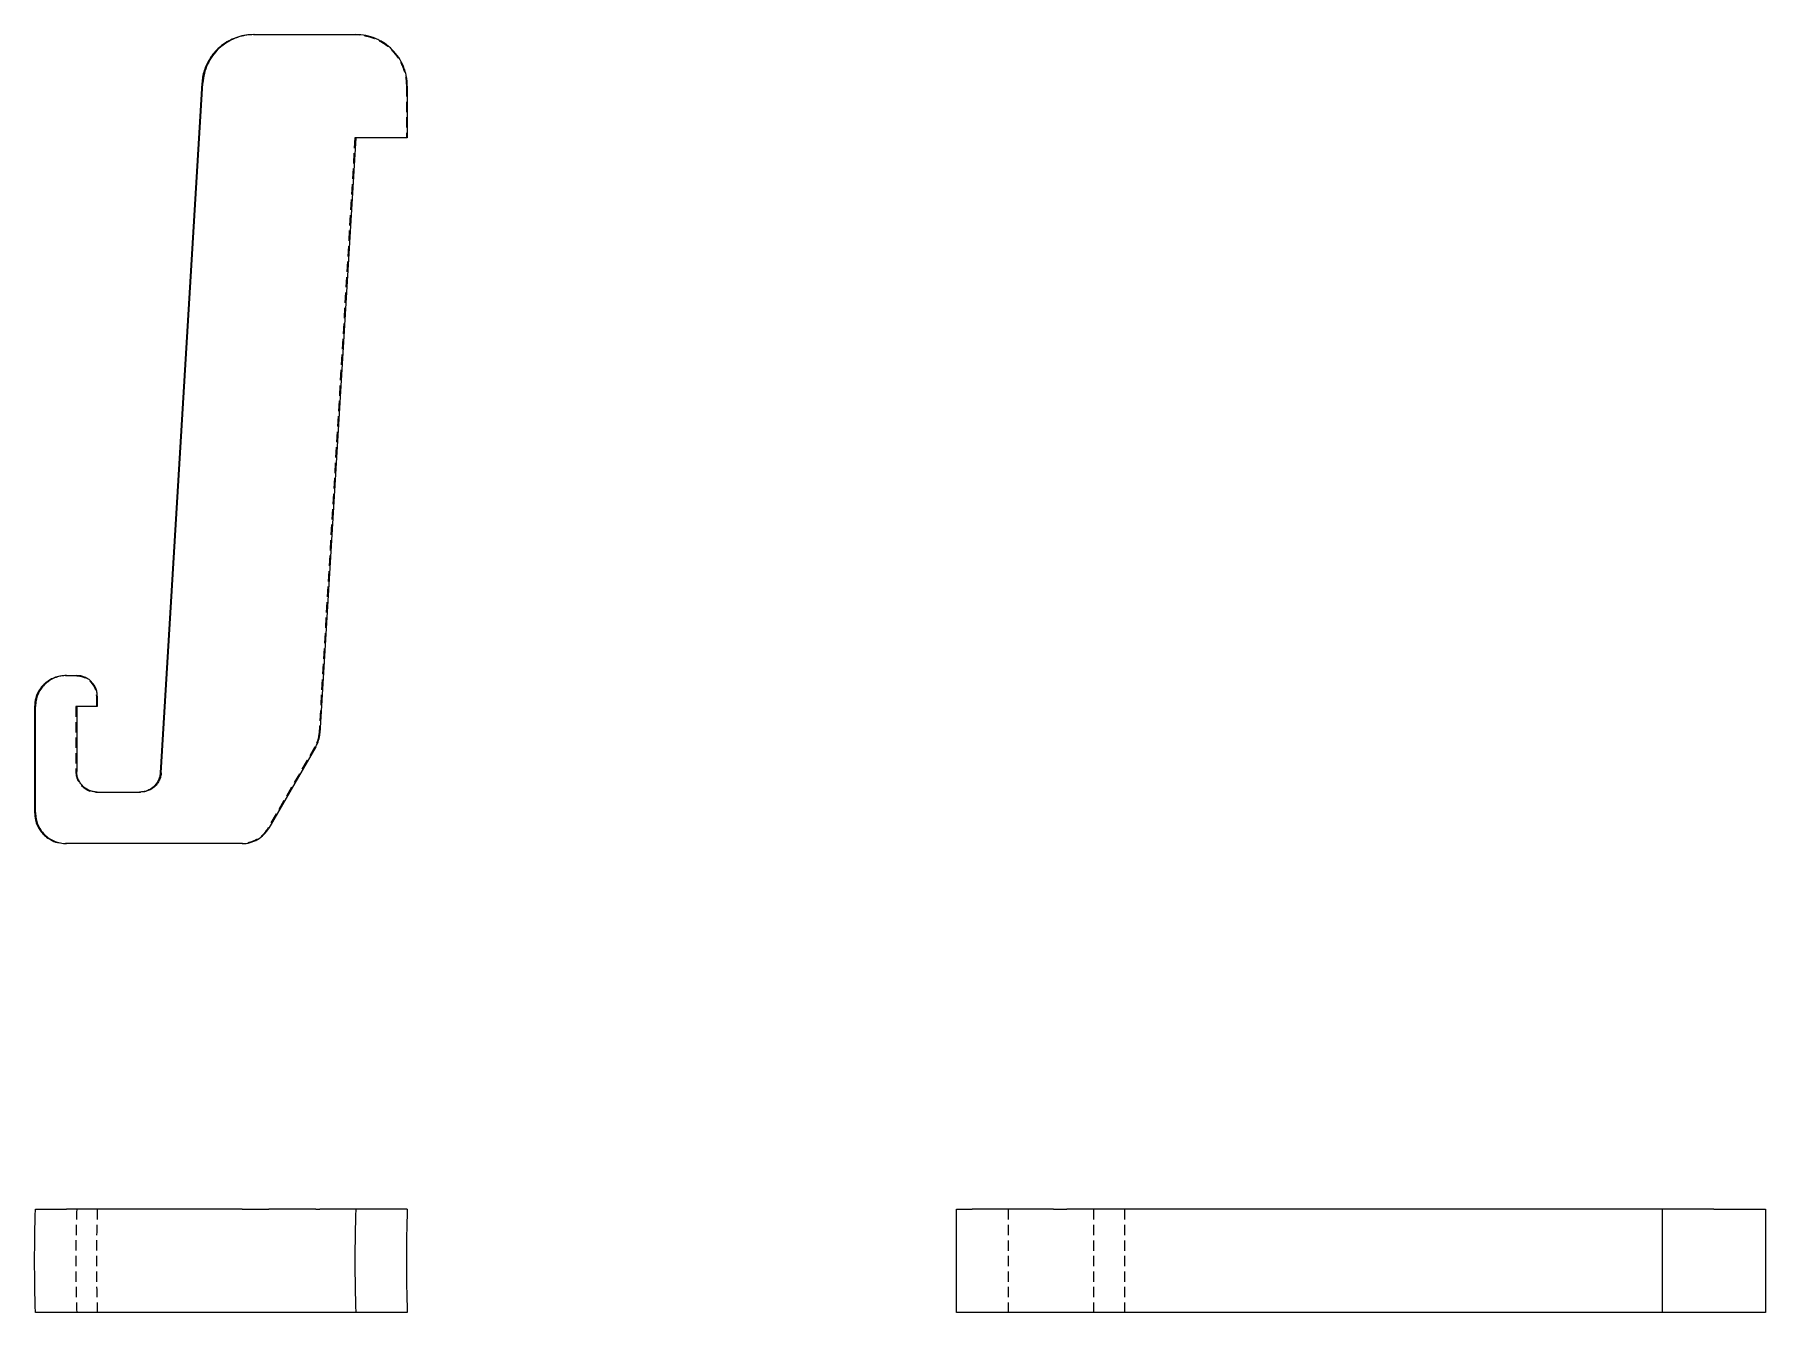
# Model space of a CAD drawing. Header units: millimetres. Extents: x 60 to 273, y 51 to 208.
import ezdxf

# ---------------------------------------------------------------- set-up
doc = ezdxf.new("R2010")
doc.units = ezdxf.units.MM
doc.linetypes.add('HIDDEN', pattern=[1.905, 1.27, -0.635])

msp = doc.modelspace()

# ---------------------------------------------------------------- linework, layer by layer
at = {"color": 7, "linetype": 'Continuous', "lineweight": 25}
for p, q in [((86.97, 207.64), (99.44, 207.64)), ((80.53, 201.69), (75.42, 116.97)), ((75.53, 116.97), (80.64, 201.69)), ((105.77, 201.31), (105.77, 194.98)), ((99.44, 194.98), (95.03, 121.81)), ((105.77, 194.98), (99.44, 194.98)), ((63.81, 128.9), (63.55, 128.87)), ((63.89, 128.9), (65.15, 128.9)), ((67.68, 126.36), (67.68, 125.1)), ((59.98, 125.1), (59.98, 112.06)), ((60.09, 112.06), (60.09, 125.1)), ((67.68, 125.1), (65.15, 125.1)), ((65.15, 125.1), (65.15, 117.12)), ((94.52, 120.15), (88.76, 110.16)), ((67.68, 114.59), (73, 114.59)), ((63.3, 108.33), (63.81, 108.26)), ((63.89, 108.26), (63.79, 108.26)), ((85.47, 108.26), (63.89, 108.26)), ((85.47, 63.33), (63.89, 63.33)), ((94.52, 63.33), (88.76, 63.33)), ((99.44, 63.33), (95.03, 63.33)), ((105.77, 63.33), (99.44, 63.33)), ((185.15, 63.33), (175.16, 63.33)), ((259.98, 63.33), (186.81, 63.33)), ((266.31, 63.33), (259.98, 63.33)), ((85.47, 50.67), (63.89, 50.67)), ((94.52, 50.67), (88.76, 50.67)), ((99.44, 50.67), (95.03, 50.67)), ((105.77, 50.67), (99.44, 50.67)), ((185.15, 50.67), (175.16, 50.67)), ((259.98, 50.67), (186.81, 50.67)), ((266.31, 50.67), (259.98, 50.67))]:
    msp.add_line(p, q, dxfattribs=at)
at = {"color": 7, "linetype": 'HIDDEN', "lineweight": 18}
for p, q in [((99.28, 207.64), (99.86, 207.6)), ((105.66, 201.31), (105.66, 194.98)), ((99.33, 194.98), (94.92, 121.81)), ((99.44, 194.98), (99.34, 194.98)), ((67.57, 126.36), (67.57, 125.1)), ((65.04, 125.1), (65.04, 117.12)), ((65.15, 125.1), (65.05, 125.1)), ((94.41, 120.15), (88.65, 110.17))]:
    msp.add_line(p, q, dxfattribs=at)
at = {"color": 7, "linetype": 'Continuous', "lineweight": 25}
for points, knots in [([(86.91, 207.64), (86.57, 207.63), (85.91, 207.61), (84.94, 207.37), (84.02, 207), (83.12, 206.46), (82.39, 205.84), (81.83, 205.19), (81.43, 204.6), (81.08, 203.94), (80.8, 203.22), (80.6, 202.44), (80.55, 201.91), (80.53, 201.64)], [0, 0, 0, 0, 0.103871, 0.206762, 0.306918, 0.409843, 0.533146, 0.602356, 0.675987, 0.75341, 0.83384, 0.916366, 1, 1, 1, 1]), ([(86.97, 207.64), (86.56, 207.64), (86.17, 207.6), (85.58, 207.49), (85.39, 207.45), (85.01, 207.34), (84.82, 207.27), (84.26, 207.05), (83.91, 206.87), (83.24, 206.44), (82.92, 206.2), (82.34, 205.65), (82.07, 205.35), (81.61, 204.71), (81.4, 204.36), (81.06, 203.64), (80.93, 203.27), (80.73, 202.49), (80.67, 202.09), (80.64, 201.69)], [0, 0, 0, 0, 0.125, 0.125, 0.1875, 0.1875, 0.25, 0.25, 0.375, 0.375, 0.5, 0.5, 0.625, 0.625, 0.75, 0.75, 0.875, 0.875, 1, 1, 1, 1]), ([(86.87, 207.64), (86.86, 207.64), (86.83, 207.64), (86.9, 207.64), (86.97, 207.64)], [0, 0, 0, 0, 0.120002, 1, 1, 1, 1]), ([(105.77, 201.31), (105.77, 201.73), (105.73, 202.14), (105.61, 202.75), (105.56, 202.95), (105.44, 203.35), (105.37, 203.54), (105.13, 204.12), (104.94, 204.48), (104.48, 205.17), (104.21, 205.5), (103.63, 206.08), (103.31, 206.34), (102.79, 206.69), (102.61, 206.8), (102.24, 206.99), (102.06, 207.08), (101.49, 207.32), (101.09, 207.44), (100.27, 207.6), (99.86, 207.64), (99.44, 207.64)], [0, 0, 0, 0, 0.125, 0.125, 0.1875, 0.1875, 0.25, 0.25, 0.375, 0.375, 0.5, 0.5, 0.625, 0.625, 0.6875, 0.6875, 0.75, 0.75, 0.875, 0.875, 1, 1, 1, 1]), ([(63.21, 128.83), (63.11, 128.82), (62.76, 128.8), (62.24, 128.59), (61.72, 128.31), (61.28, 127.98), (60.86, 127.57), (60.42, 126.95), (60.05, 126.1), (60, 125.45), (59.98, 125.1)], [0, 0, 0, 0, 0.0524846, 0.1941719, 0.3052411, 0.3877231, 0.493966, 0.6354211, 0.8072649, 1, 1, 1, 1]), ([(63.89, 128.9), (63.64, 128.9), (63.39, 128.87), (62.9, 128.78), (62.66, 128.7), (62.2, 128.51), (61.98, 128.4), (61.57, 128.12), (61.38, 127.96), (61.02, 127.61), (60.87, 127.42), (60.59, 127.01), (60.47, 126.78), (60.28, 126.33), (60.21, 126.09), (60.11, 125.6), (60.09, 125.35), (60.09, 125.1)], [0, 0, 0, 0, 0.125, 0.125, 0.25, 0.25, 0.375, 0.375, 0.5, 0.5, 0.625, 0.625, 0.75, 0.75, 0.875, 0.875, 1, 1, 1, 1]), ([(63.79, 128.9), (63.78, 128.9), (63.75, 128.9), (63.82, 128.9), (63.89, 128.9)], [0, 0, 0, 0, 0.120003, 1, 1, 1, 1]), ([(67.68, 126.36), (67.68, 126.53), (67.67, 126.7), (67.6, 127.02), (67.55, 127.18), (67.43, 127.49), (67.35, 127.63), (67.16, 127.91), (67.06, 128.04), (66.82, 128.27), (66.7, 128.38), (66.42, 128.56), (66.27, 128.64), (65.81, 128.83), (65.48, 128.9), (65.15, 128.9)], [0, 0, 0, 0, 0.125, 0.125, 0.25, 0.25, 0.375, 0.375, 0.5, 0.5, 0.625, 0.625, 0.75, 0.75, 1, 1, 1, 1]), ([(94.52, 120.15), (94.67, 120.4), (94.79, 120.67), (94.96, 121.23), (95.01, 121.52), (95.03, 121.81)], [0, 0, 0, 0, 0.5, 0.5, 1, 1, 1, 1]), ([(67.68, 114.59), (67.52, 114.59), (67.35, 114.61), (67.03, 114.67), (66.87, 114.72), (66.56, 114.85), (66.42, 114.92), (66.14, 115.11), (66.01, 115.21), (65.78, 115.45), (65.67, 115.58), (65.49, 115.85), (65.41, 116), (65.22, 116.46), (65.15, 116.79), (65.15, 117.12)], [0, 0, 0, 0, 0.125, 0.125, 0.25, 0.25, 0.375, 0.375, 0.5, 0.5, 0.625, 0.625, 0.75, 0.75, 1, 1, 1, 1]), ([(75.42, 116.97), (75.4, 116.82), (75.37, 116.51), (75.21, 116.06), (74.96, 115.64), (74.63, 115.26), (74.23, 114.95), (73.79, 114.74), (73.33, 114.61), (73.02, 114.6), (72.87, 114.59)], [0, 0, 0, 0, 0.117246, 0.240999, 0.369484, 0.50044, 0.631332, 0.759632, 0.8831, 1, 1, 1, 1]), ([(75.53, 116.97), (75.52, 116.81), (75.5, 116.65), (75.42, 116.35), (75.36, 116.19), (75.23, 115.9), (75.15, 115.77), (74.96, 115.51), (74.85, 115.39), (74.62, 115.17), (74.5, 115.07), (74.23, 114.9), (74.08, 114.83), (73.64, 114.65), (73.32, 114.59), (73, 114.59)], [0, 0, 0, 0, 0.125, 0.125, 0.25, 0.25, 0.375, 0.375, 0.5, 0.5, 0.625, 0.625, 0.75, 0.75, 1, 1, 1, 1]), ([(59.98, 112.06), (60, 111.76), (60.03, 111.21), (60.29, 110.49), (60.59, 109.97), (60.92, 109.54), (61.34, 109.12), (61.96, 108.7), (62.56, 108.41), (62.94, 108.37), (63.03, 108.36)], [0, 0, 0, 0, 0.171149, 0.318035, 0.433198, 0.518654, 0.628521, 0.774819, 0.952458, 1, 1, 1, 1]), ([(60.09, 112.06), (60.09, 111.81), (60.11, 111.56), (60.21, 111.08), (60.28, 110.84), (60.47, 110.38), (60.59, 110.16), (60.86, 109.74), (61.02, 109.55), (61.37, 109.2), (61.56, 109.04), (61.98, 108.76), (62.2, 108.65), (62.66, 108.46), (62.9, 108.38), (63.39, 108.29), (63.64, 108.26), (63.89, 108.26)], [0, 0, 0, 0, 0.125, 0.125, 0.25, 0.25, 0.375, 0.375, 0.5, 0.5, 0.625, 0.625, 0.75, 0.75, 0.875, 0.875, 1, 1, 1, 1]), ([(85.47, 108.26), (85.8, 108.26), (86.13, 108.3), (86.61, 108.43), (86.77, 108.49), (87.08, 108.61), (87.23, 108.69), (87.66, 108.94), (87.92, 109.14), (88.39, 109.61), (88.59, 109.87), (88.76, 110.16)], [0, 0, 0, 0, 0.25, 0.25, 0.375, 0.375, 0.5, 0.5, 0.75, 0.75, 1, 1, 1, 1]), ([(60.09, 50.67), (60.01, 52.78), (59.98, 54.89), (59.98, 59.11), (60.01, 61.22), (60.09, 63.33)], [0, 0, 0, 0, 0.5, 0.5, 1, 1, 1, 1]), ([(60.09, 63.33), (60.09, 63.33), (60.11, 63.33), (60.21, 63.33), (60.28, 63.33), (60.47, 63.33), (60.59, 63.33), (60.86, 63.33), (61.02, 63.33), (61.37, 63.33), (61.56, 63.33), (61.98, 63.33), (62.2, 63.33), (62.66, 63.33), (62.9, 63.33), (63.39, 63.33), (63.64, 63.33), (63.89, 63.33)], [0, 0, 0, 0, 0.125, 0.125, 0.25, 0.25, 0.375, 0.375, 0.5, 0.5, 0.625, 0.625, 0.75, 0.75, 0.875, 0.875, 1, 1, 1, 1]), ([(85.47, 63.33), (85.8, 63.33), (86.13, 63.33), (86.61, 63.33), (86.77, 63.33), (87.08, 63.33), (87.23, 63.33), (87.66, 63.33), (87.92, 63.33), (88.39, 63.33), (88.59, 63.33), (88.76, 63.33)], [0, 0, 0, 0, 0.25, 0.25, 0.375, 0.375, 0.5, 0.5, 0.75, 0.75, 1, 1, 1, 1]), ([(94.52, 63.33), (94.67, 63.33), (94.79, 63.33), (94.96, 63.33), (95.01, 63.33), (95.03, 63.33)], [0, 0, 0, 0, 0.5, 0.5, 1, 1, 1, 1]), ([(99.44, 63.33), (99.37, 61.22), (99.33, 59.11), (99.33, 54.89), (99.37, 52.78), (99.44, 50.67)], [0, 0, 0, 0, 0.5, 0.5, 1, 1, 1, 1]), ([(105.77, 63.33), (105.7, 61.22), (105.66, 59.11), (105.66, 54.89), (105.7, 52.78), (105.77, 50.67)], [0, 0, 0, 0, 0.5, 0.5, 1, 1, 1, 1]), ([(173.26, 63.33), (173.26, 63.33), (173.3, 63.33), (173.43, 63.33), (173.49, 63.33), (173.61, 63.33), (173.69, 63.33), (173.94, 63.33), (174.14, 63.33), (174.61, 63.33), (174.87, 63.33), (175.16, 63.33)], [0, 0, 0, 0, 0.25, 0.25, 0.375, 0.375, 0.5, 0.5, 0.75, 0.75, 1, 1, 1, 1]), ([(185.15, 63.33), (185.4, 63.33), (185.67, 63.33), (186.23, 63.33), (186.52, 63.33), (186.81, 63.33)], [0, 0, 0, 0, 0.5, 0.5, 1, 1, 1, 1]), ([(259.98, 63.33), (259.98, 61.22), (259.98, 59.11), (259.98, 54.89), (259.98, 52.78), (259.98, 50.67)], [0, 0, 0, 0, 0.5, 0.5, 1, 1, 1, 1]), ([(266.31, 63.33), (266.73, 63.33), (267.14, 63.33), (267.75, 63.33), (267.95, 63.33), (268.35, 63.33), (268.54, 63.33), (269.12, 63.33), (269.48, 63.33), (270.17, 63.33), (270.5, 63.33), (271.08, 63.33), (271.34, 63.33), (271.69, 63.33), (271.8, 63.33), (271.99, 63.33), (272.08, 63.33), (272.32, 63.33), (272.44, 63.33), (272.6, 63.33), (272.64, 63.33), (272.64, 63.33)], [0, 0, 0, 0, 0.125, 0.125, 0.1875, 0.1875, 0.25, 0.25, 0.375, 0.375, 0.5, 0.5, 0.625, 0.625, 0.6875, 0.6875, 0.75, 0.75, 0.875, 0.875, 1, 1, 1, 1]), ([(63.89, 50.67), (63.64, 50.67), (63.39, 50.67), (62.9, 50.67), (62.66, 50.67), (62.2, 50.67), (61.98, 50.67), (61.57, 50.67), (61.38, 50.67), (61.02, 50.67), (60.87, 50.67), (60.59, 50.67), (60.47, 50.67), (60.28, 50.67), (60.21, 50.67), (60.11, 50.67), (60.09, 50.67), (60.09, 50.67)], [0, 0, 0, 0, 0.125, 0.125, 0.25, 0.25, 0.375, 0.375, 0.5, 0.5, 0.625, 0.625, 0.75, 0.75, 0.875, 0.875, 1, 1, 1, 1]), ([(88.76, 50.67), (88.59, 50.67), (88.39, 50.67), (88.04, 50.67), (87.91, 50.67), (87.65, 50.67), (87.51, 50.67), (87.08, 50.67), (86.77, 50.67), (86.13, 50.67), (85.8, 50.67), (85.47, 50.67)], [0, 0, 0, 0, 0.25, 0.25, 0.375, 0.375, 0.5, 0.5, 0.75, 0.75, 1, 1, 1, 1]), ([(95.03, 50.67), (95.01, 50.67), (94.96, 50.67), (94.79, 50.67), (94.67, 50.67), (94.52, 50.67)], [0, 0, 0, 0, 0.5, 0.5, 1, 1, 1, 1]), ([(175.16, 50.67), (174.87, 50.67), (174.61, 50.67), (174.26, 50.67), (174.15, 50.67), (173.94, 50.67), (173.85, 50.67), (173.6, 50.67), (173.47, 50.67), (173.3, 50.67), (173.26, 50.67), (173.26, 50.67)], [0, 0, 0, 0, 0.25, 0.25, 0.375, 0.375, 0.5, 0.5, 0.75, 0.75, 1, 1, 1, 1]), ([(186.81, 50.67), (186.52, 50.67), (186.23, 50.67), (185.67, 50.67), (185.4, 50.67), (185.15, 50.67)], [0, 0, 0, 0, 0.5, 0.5, 1, 1, 1, 1]), ([(272.64, 50.67), (272.64, 50.67), (272.6, 50.67), (272.48, 50.67), (272.43, 50.67), (272.31, 50.67), (272.24, 50.67), (272, 50.67), (271.81, 50.67), (271.35, 50.67), (271.08, 50.67), (270.5, 50.67), (270.18, 50.67), (269.66, 50.67), (269.48, 50.67), (269.12, 50.67), (268.93, 50.67), (268.36, 50.67), (267.96, 50.67), (267.14, 50.67), (266.73, 50.67), (266.31, 50.67)], [0, 0, 0, 0, 0.125, 0.125, 0.1875, 0.1875, 0.25, 0.25, 0.375, 0.375, 0.5, 0.5, 0.625, 0.625, 0.6875, 0.6875, 0.75, 0.75, 0.875, 0.875, 1, 1, 1, 1])]:
    msp.add_open_spline(points, degree=3, knots=knots, dxfattribs=at)
at = {"color": 7, "linetype": 'HIDDEN', "lineweight": 18}
for points, knots in [([(100.52, 207.52), (100.78, 207.47), (101.21, 207.37), (101.77, 207.16), (102.25, 206.94), (102.72, 206.67), (103.21, 206.33), (103.69, 205.92), (104.18, 205.4), (104.65, 204.77), (105.07, 204.03), (105.4, 203.19), (105.62, 202.27), (105.65, 201.64), (105.66, 201.31)], [0, 0, 0, 0, 0.0929, 0.150021, 0.203958, 0.273609, 0.336709, 0.40908, 0.49046, 0.580288, 0.677642, 0.781208, 0.88931, 1, 1, 1, 1]), ([(65.02, 128.9), (65.25, 128.88), (65.62, 128.86), (66.23, 128.63), (66.8, 128.24), (67.23, 127.68), (67.51, 127.05), (67.55, 126.63), (67.57, 126.36)], [0, 0, 0, 0, 0.173696, 0.277967, 0.484214, 0.686513, 0.798051, 1, 1, 1, 1]), ([(94.92, 121.82), (94.88, 121.52), (94.81, 120.93), (94.54, 120.4), (94.41, 120.14)], [0, 0, 0, 0, 0.500039, 1, 1, 1, 1]), ([(65.04, 117.12), (65.06, 116.89), (65.09, 116.52), (65.32, 115.91), (65.71, 115.34), (66.27, 114.92), (66.91, 114.65), (67.33, 114.61), (67.59, 114.59)], [0, 0, 0, 0, 0.173903, 0.278275, 0.48454, 0.686915, 0.798263, 1, 1, 1, 1]), ([(67.59, 114.59), (67.58, 114.59), (67.55, 114.59), (67.62, 114.59), (67.68, 114.59)], [0, 0, 0, 0, 0.12003, 1, 1, 1, 1]), ([(88.65, 110.16), (88.46, 109.89), (88.09, 109.34), (87.27, 108.73), (86.33, 108.33), (85.66, 108.28), (85.34, 108.26)], [0, 0, 0, 0, 0.24577, 0.500209, 0.754536, 1, 1, 1, 1]), ([(65.15, 63.33), (65.08, 61.22), (65.04, 59.11), (65.04, 54.89), (65.08, 52.78), (65.15, 50.67)], [0, 0, 0, 0, 0.5, 0.5, 1, 1, 1, 1]), ([(67.68, 63.33), (67.61, 61.22), (67.57, 59.11), (67.57, 54.89), (67.61, 52.78), (67.68, 50.67)], [0, 0, 0, 0, 0.5, 0.5, 1, 1, 1, 1]), ([(190.1, 63.33), (190.1, 61.22), (190.1, 59.11), (190.1, 54.89), (190.1, 52.78), (190.1, 50.67)], [0, 0, 0, 0, 0.5, 0.5, 1, 1, 1, 1])]:
    msp.add_open_spline(points, degree=3, knots=knots, dxfattribs=at)
at = {"color": 7, "linetype": 'Continuous', "lineweight": 25}
for points in [[(173.26, 50.67), (173.26, 54.89), (173.26, 59.11), (173.26, 63.33)], [(272.64, 63.33), (272.64, 59.11), (272.64, 54.89), (272.64, 50.67)]]:
    msp.add_open_spline(points, degree=3, dxfattribs=at)
at = {"color": 7, "linetype": 'HIDDEN', "lineweight": 18}
for points in [[(179.59, 63.33), (179.59, 59.11), (179.59, 54.89), (179.59, 50.67)], [(193.9, 63.33), (193.9, 59.11), (193.9, 54.89), (193.9, 50.67)]]:
    msp.add_open_spline(points, degree=3, dxfattribs=at)

doc.saveas('drawing.dxf')
